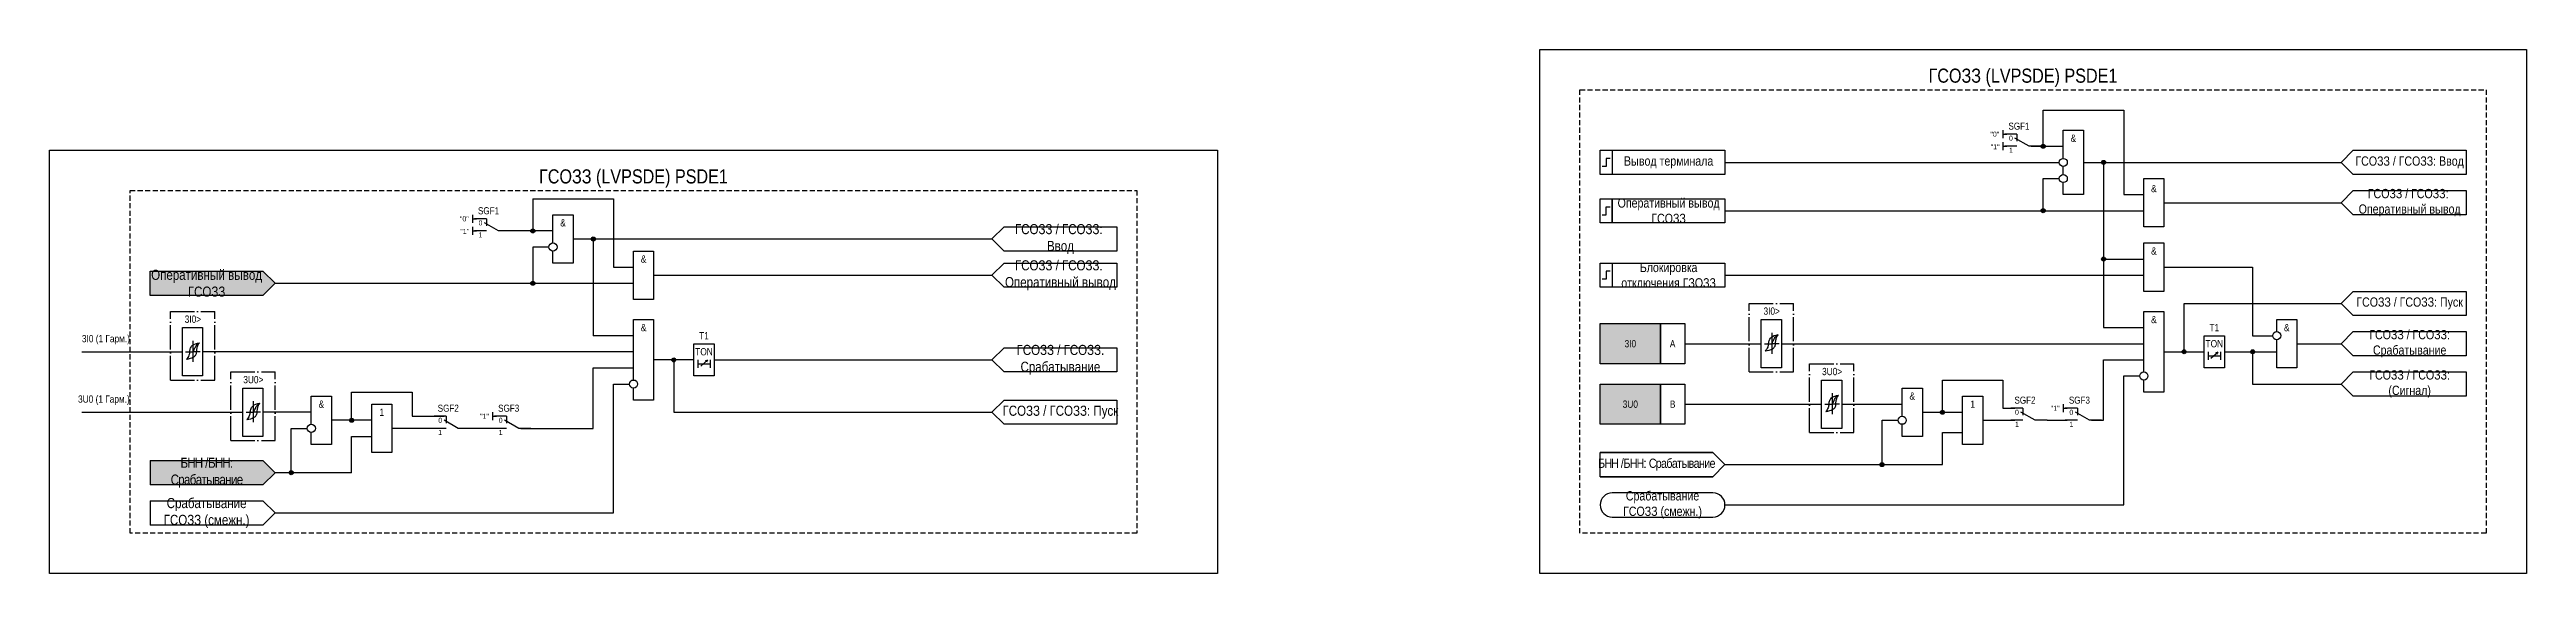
# Model space of a CAD drawing. Header units: millimetres. Extents: x -2185 to 320, y -18 to 149.
# Drawn here: x -2185 to -1570, y 0 to 130 of the extents above; entities that cross this region are included whole.
import ezdxf
from ezdxf.enums import TextEntityAlignment as Align

# ---------------------------------------------------------------- set-up
doc = ezdxf.new("R2010")
doc.units = ezdxf.units.MM
doc.linetypes.add('ACAD_ISO04W100', pattern=[30, 24, -3, 0, -3])
doc.linetypes.add('штриховая2', pattern=[0.375, 0.25, -0.125])
doc.layers.add('TEXT', color=7, linetype='Continuous', lineweight=25)
doc.layers.add('Основная', color=7, linetype='Continuous')
doc.styles.add('1.8_Gost_RD', font='ARIALN.TTF', dxfattribs={"height": 1.8})
doc.styles.add('2.5_Gost_RD', font='ARIALN.TTF', dxfattribs={"height": 2.5})
doc.styles.add('3.5_Gost_RD', font='ARIALN.TTF', dxfattribs={"height": 3.5})
doc.styles.add('Вывод', font='ARIALN.TTF', dxfattribs={"height": 2.5})
doc.styles.add('Компонент', font='ARIALN.TTF', dxfattribs={"height": 3.5})

# ---------------------------------------------------------------- blocks, each defined once
blk = doc.blocks.new('*U892')
at = {"layer": 'Основная', "linetype": 'ACAD_ISO04W100', "ltscale": 0.25}
for p, q in [((0, 0), (11, 0)), ((0, -17), (0, 0)), ((11, -17), (11, 0)), ((0, -17), (11, -17))]:
    blk.add_line(p, q, dxfattribs=at)
at = {"layer": 'Основная', "style": 'Компонент'}
blk.add_attdef('ОУ', text='', height=3.5, dxfattribs=at).set_placement((11, 0), align=Align.MIDDLE_CENTER)
blk = doc.blocks.new('*U958')
at = {"layer": 'Основная', "color": 0}
blk.add_line((0, 0), (7, 4), dxfattribs=at)
at = {"layer": 'Основная', "ltscale": 0.35}
blk.add_line((6, 6), (6, 2.5), dxfattribs=at)
blk = doc.blocks.new('*U985')
at = {"layer": 'Основная', "color": 0}
for p, q in [((-3, 6), (-9, 6)), ((-3, 0), (-9, 0)), ((9, 0), (3, 0))]:
    blk.add_line(p, q, dxfattribs=at)
at = {"layer": 'Основная', "ltscale": 0.25, "xscale": -1}
blk.add_blockref('*U958', (3, 0), dxfattribs=at)
at = {"layer": 'Основная'}
for tag, height, style, p in [('В1', 2.5, 'Вывод', (-14, 6)), ('В2', 2.5, 'Вывод', (-6, 4)), ('ОУ', 3.5, 'Компонент', (-2, 10)), ('В3', 2.5, 'Вывод', (-6, -2))]:
    blk.add_attdef(tag, text='', height=height, dxfattribs=dict(at, style=style)).set_placement(p, align=Align.MIDDLE_CENTER)
blk = doc.blocks.new('Точка')
at = {"ltscale": 100}
h = blk.add_hatch(color=256, dxfattribs=at)
h.dxf.hatch_style = 1
edge = h.paths.add_edge_path()
edge.add_arc((0, 0), 0.5, 0, 360)
blk.add_circle((0, 0), 0.5, dxfattribs=at)

msp = doc.modelspace()

# ---------------------------------------------------------------- hatches: boundary and pattern name
at = {"ltscale": 100, "true_color": 0x5496bb}
h = msp.add_hatch(color=153, dxfattribs=at)
h.dxf.hatch_style = 1
h.paths.add_polyline_path([(-2160, 75), (-2132, 75), (-2129, 72), (-2132, 69), (-2160, 69)])
at = {"ltscale": 100, "true_color": 0xf7941d}
h = msp.add_hatch(color=30, dxfattribs=at)
h.dxf.hatch_style = 1
h.paths.add_polyline_path([(-1800, 62), (-1785, 62), (-1785, 52), (-1800, 52)])
h = msp.add_hatch(color=30, dxfattribs=at)
h.dxf.hatch_style = 1
h.paths.add_polyline_path([(-1800, 47), (-1785, 47), (-1785, 37), (-1800, 37)])
at = {"ltscale": 100, "true_color": 0x5496bb}
h = msp.add_hatch(color=153, dxfattribs=at)
h.dxf.hatch_style = 1
h.paths.add_polyline_path([(-2160, 28), (-2132, 28), (-2129, 25), (-2132, 22), (-2160, 22)])

# ---------------------------------------------------------------- linework, layer by layer
at = {"ltscale": 100}
for p, q in [((-1700, 110), (-1700, 108)), ((-1700, 109), (-1699, 109)), ((-1700, 107), (-1700, 105)), ((-1700, 106), (-1699, 106)), ((-2080, 89), (-2080, 87)), ((-2080, 88), (-2079, 88)), ((-2080, 86), (-2080, 84)), ((-2080, 85), (-2079, 85)), ((-2060, 85), (-2073, 85)), ((-2050, 83), (-2050, 59)), ((-1948, 86), (-1951, 83)), ((-1951, 83), (-1948, 80)), ((-1948, 86), (-1920, 86)), ((-1920, 80), (-1948, 80)), ((-1920, 86), (-1920, 80)), ((-2160, 75), (-2132, 75)), ((-2132, 75), (-2129, 72)), ((-2035, 74), (-1951, 74)), ((-1948, 77), (-1951, 74)), ((-1951, 74), (-1948, 71)), ((-1948, 77), (-1920, 77)), ((-1920, 77), (-1920, 71)), ((-2132, 69), (-2160, 69)), ((-2129, 72), (-2132, 69)), ((-2129, 72), (-2040, 72)), ((-1920, 71), (-1948, 71)), ((-2152, 59.5), (-2152, 61)), ((-2152, 61), (-2147, 61)), ((-2152, 52), (-2152, 60)), ((-2147, 61), (-2147, 55)), ((-2040, 59), (-2050, 59)), ((-1948, 56), (-1951, 53)), ((-1948, 56), (-1920, 56)), ((-1920, 56), (-1920, 50)), ((-2177, 55), (-2152, 55)), ((-2152, 49), (-2152, 52)), ((-2147, 55), (-2147, 49)), ((-2040, 55), (-2147, 55)), ((-2050, 51), (-2040, 51)), ((-2050, 36), (-2050, 51)), ((-2025, 53), (-2035, 53)), ((-2030, 53), (-2030, 40)), ((-2020, 53), (-1951, 53)), ((-1951, 53), (-1948, 50)), ((-1920, 50), (-1948, 50)), ((-2147, 49), (-2152, 49)), ((-2137, 44.5), (-2137, 46)), ((-2137, 46), (-2132, 46)), ((-2137, 37), (-2137, 45)), ((-2132, 46), (-2132, 40)), ((-2110, 38), (-2110, 45)), ((-2110, 45), (-2095, 45)), ((-2095, 45), (-2095, 39)), ((-2045, 15), (-2045, 47)), ((-2045, 47), (-2041, 47)), ((-2177, 40), (-2137, 40)), ((-2137, 34), (-2137, 37)), ((-2132, 40), (-2132, 34)), ((-2120, 40), (-2132, 40)), ((-2105, 38), (-2115, 38)), ((-2095, 39), (-2087, 39)), ((-2075, 40), (-2075, 38)), ((-2075, 39), (-2074, 39)), ((-2030, 40), (-1951, 40)), ((-1948, 43), (-1951, 40)), ((-1951, 40), (-1948, 37)), ((-1948, 43), (-1920, 43)), ((-1920, 37), (-1948, 37)), ((-1920, 43), (-1920, 37)), ((-1685, 42), (-1685, 40)), ((-1685, 41), (-1684, 41)), ((-2132, 34), (-2137, 34)), ((-2125, 36), (-2121, 36)), ((-2125, 25), (-2125, 36)), ((-2110, 25), (-2110, 34)), ((-2110, 34), (-2105, 34)), ((-2087, 36), (-2100, 36)), ((-2072, 36), (-2083, 36)), ((-2068, 36), (-2050, 36)), ((-2160, 28), (-2132, 28)), ((-2160, 28), (-2160, 22)), ((-2132, 28), (-2129, 25)), ((-2129, 25), (-2132, 22)), ((-2132, 22), (-2160, 22)), ((-2160, 18), (-2132, 18)), ((-2160, 18), (-2160, 12)), ((-2132, 18), (-2129, 15)), ((-2129, 15), (-2132, 12)), ((-2129, 15), (-2045, 15)), ((-2132, 12), (-2160, 12))]:
    msp.add_line(p, q, dxfattribs=at)
at = {"color": 30, "ltscale": 100}
for p, q in [((-2065, 93), (-2045, 93)), ((-2065, 93), (-2065, 85)), ((-2045, 93), (-2045, 76)), ((-2061, 81), (-2065, 81)), ((-2065, 81), (-2065, 72)), ((-2060, 83), (-2060, 84)), ((-2060, 82), (-2060, 83)), ((-2055, 83), (-1951, 83)), ((-2045, 76), (-2040, 76))]:
    msp.add_line(p, q, dxfattribs=at)
for p, q in [((-2149.4, 57.72), (-2149.4, 52.52)), ((-1757.4, 59.72), (-1757.4, 54.52)), ((-1742.4, 44.72), (-1742.4, 39.52)), ((-2134.4, 42.72), (-2134.4, 37.52))]:
    msp.add_line(p, q)
at = {"color": 7, "ltscale": 100}
for p, q in [((-1759.21, 57), (-1757.4, 57)), ((-1755.58, 57), (-1757.4, 57)), ((-2151.21, 55), (-2149.4, 55)), ((-2147.58, 55), (-2149.4, 55)), ((-2023.33, 51.41), (-2021.66, 52.9)), ((-2021.66, 52.9), (-2022.18, 52.68)), ((-2021.66, 52.9), (-2021.92, 52.43)), ((-1648.33, 53.41), (-1646.66, 54.9)), ((-1646.66, 54.9), (-1647.18, 54.68)), ((-1646.66, 54.9), (-1646.92, 54.43)), ((-2136.21, 40), (-2134.4, 40)), ((-2132.58, 40), (-2134.4, 40)), ((-1744.21, 42), (-1742.4, 42)), ((-1740.58, 42), (-1742.4, 42))]:
    msp.add_line(p, q, dxfattribs=at)
at = {"ltscale": 100}
for points in [[(-1815, 130), (-1570, 130), (-1570, 0), (-1815, 0)], [(-2185, 105), (-1895, 105), (-1895, 0), (-2185, 0)], [(-1800, 105), (-1797, 105), (-1797, 99), (-1800, 99)], [(-1800, 105), (-1769, 105), (-1769, 99), (-1800, 99)], [(-1585, 105), (-1585, 99), (-1613, 99), (-1616, 102), (-1613, 105)], [(-1800, 93), (-1797, 93), (-1797, 87), (-1800, 87)], [(-1797, 93), (-1769, 93), (-1769, 87), (-1797, 87)], [(-1665, 98), (-1660, 98), (-1660, 86), (-1665, 86)], [(-1585, 95), (-1585, 89), (-1613, 89), (-1616, 92), (-1613, 95)], [(-2040, 80), (-2035, 80), (-2035, 68), (-2040, 68)], [(-1665, 82), (-1660, 82), (-1660, 70), (-1665, 70)], [(-1800, 77), (-1797, 77), (-1797, 71), (-1800, 71)], [(-1800, 77), (-1769, 77), (-1769, 71), (-1800, 71)], [(-1613, 70), (-1585, 70), (-1585, 64), (-1613, 64), (-1616, 67)], [(-1800, 62), (-1785, 62), (-1785, 52), (-1800, 52)], [(-1785, 62), (-1779, 62), (-1779, 52), (-1785, 52)], [(-1760, 63), (-1755, 63), (-1755, 51), (-1760, 51)], [(-2025, 57), (-2020, 57), (-2020, 49), (-2025, 49)], [(-1650, 59), (-1645, 59), (-1645, 51), (-1650, 51)], [(-1613, 60), (-1585, 60), (-1585, 54), (-1613, 54), (-1616, 57)], [(-1613, 50), (-1585, 50), (-1585, 44), (-1613, 44), (-1616, 47)], [(-1800, 47), (-1785, 47), (-1785, 37), (-1800, 37)], [(-1785, 47), (-1779, 47), (-1779, 37), (-1785, 37)], [(-1745, 48), (-1740, 48), (-1740, 36), (-1745, 36)], [(-1710, 44), (-1705, 44), (-1705, 32), (-1710, 32)], [(-2105, 42), (-2100, 42), (-2100, 30), (-2105, 30)]]:
    msp.add_lwpolyline(points, close=True, dxfattribs=at)
at = {"linetype": 'штриховая2', "ltscale": 5}
for points in [[(-1805, 120), (-1580, 120), (-1580, 10), (-1805, 10)], [(-2165, 95), (-1915, 95), (-1915, 10), (-2165, 10)]]:
    msp.add_lwpolyline(points, close=True, dxfattribs=at)
at = {"ltscale": 100}
for points in [[(-1693, 106), (-1690, 106), (-1690, 115), (-1670, 115), (-1670, 94), (-1665, 94)], [(-1693, 106), (-1685, 106)], [(-1685, 103), (-1685, 110), (-1680, 110), (-1680, 94), (-1685, 94), (-1685, 97)], [(-1769, 102), (-1686, 102)], [(-1685, 99), (-1685, 101)], [(-1680, 102), (-1616, 102)], [(-1680, 102), (-1675, 102), (-1675, 78), (-1665, 78)], [(-1680, 102), (-1675, 102), (-1675, 61), (-1665, 61)], [(-1768, 90), (-1690, 90), (-1690, 98), (-1686, 98)], [(-1769, 90), (-1665, 90)], [(-1660, 92), (-1616, 92)], [(-2160, 75), (-2132, 75), (-2129, 72), (-2132, 69), (-2160, 69), (-2160, 75)], [(-1769, 74), (-1665, 74)], [(-1660, 76), (-1638, 76), (-1638, 59), (-1633, 59)], [(-2040, 48), (-2040, 63), (-2035, 63), (-2035, 43), (-2040, 43), (-2040, 46)], [(-1665, 50), (-1665, 65), (-1660, 65), (-1660, 45), (-1665, 45), (-1665, 48)], [(-1660, 55), (-1655, 55), (-1655, 67), (-1616, 67)], [(-1632, 60), (-1632, 63), (-1627, 63), (-1627, 51), (-1632, 51), (-1632, 58)], [(-1779, 57), (-1760, 57)], [(-1755, 57), (-1665, 57)], [(-1627, 57), (-1616, 57)], [(-2024, 53), (-2024, 51)], [(-2024, 52), (-2021, 52)], [(-2021, 53), (-2021, 51)], [(-1678, 38), (-1675, 38), (-1675, 53), (-1665, 53)], [(-1660, 55), (-1650, 55)], [(-1649, 55), (-1649, 53)], [(-1649, 54), (-1646, 54)], [(-1646, 55), (-1646, 53)], [(-1645, 55), (-1632, 55)], [(-1645, 55), (-1638, 55), (-1638, 47), (-1616, 47)], [(-2120, 37), (-2120, 44), (-2115, 44), (-2115, 32), (-2120, 32), (-2120, 35)], [(-1769, 17), (-1670, 17), (-1670, 49), (-1666, 49)], [(-1725, 39), (-1725, 46), (-1720, 46), (-1720, 34), (-1725, 34), (-1725, 37)], [(-1720, 40), (-1715, 40), (-1715, 48), (-1700, 48), (-1700, 41), (-1697, 41)], [(-1779, 42), (-1745, 42)], [(-1769, 27), (-1730, 27), (-1730, 38), (-1726, 38)], [(-1740, 42), (-1725, 42)], [(-1720, 40), (-1710, 40)], [(-1705, 38), (-1697, 38)], [(-1689, 38), (-1684, 38)], [(-1769, 27), (-1715, 27), (-1715, 35), (-1710, 35)]]:
    msp.add_lwpolyline(points, dxfattribs=at)
at = {"lineweight": 30, "ltscale": 100}
for points in [[(-1797.5, 103), (-1798.5, 103), (-1798.5, 101), (-1799.5, 101)], [(-1799.5, 89), (-1798.5, 89), (-1798.5, 91), (-1797.5, 91)], [(-1797.5, 75), (-1798.5, 75), (-1798.5, 73), (-1799.5, 73)]]:
    msp.add_lwpolyline(points, dxfattribs=at)
at = {"color": 30, "ltscale": 100}
msp.add_lwpolyline([(-2060, 82), (-2060, 89), (-2055, 89), (-2055, 77), (-2060, 77), (-2060, 80)], dxfattribs=at)
at = {"ltscale": 100}
msp.add_lwpolyline([(-1797, 14), (-1772, 14, 1), (-1772, 20), (-1797, 20, 1)], format="xyb", close=True, dxfattribs=at)
for centre in [(-1685, 102), (-1685, 98)]:
    msp.add_circle(centre, 1)
at = {"color": 30}
msp.add_circle((-2060, 81), 1, dxfattribs=at)
at = {"ltscale": 100}
for centre in [(-1632, 59), (-1665, 49), (-2040, 47), (-2120, 36), (-1725, 38)]:
    msp.add_circle(centre, 1, dxfattribs=at)
for points in [[(-2150.2, 54.92), (-2150.05, 55.71), (-2149.56, 56.54), (-2147.8, 57.26)], [(-2149.4, 55), (-2149, 55.72), (-2148.53, 56.6), (-2147.8, 57.26)], [(-2148.52, 54.92), (-2148.4, 55.71), (-2148.19, 56.54), (-2147.8, 57.26)], [(-1758.2, 56.92), (-1758.4, 56.13), (-1759, 55.12)], [(-1756.52, 56.92), (-1756.75, 56.13), (-1757.24, 55.67), (-1759, 55.12)], [(-1758.2, 56.92), (-1758.05, 57.71), (-1757.56, 58.54), (-1755.8, 59.26)], [(-1757.4, 57), (-1757, 57.72), (-1756.53, 58.6), (-1755.8, 59.26)], [(-1756.52, 56.92), (-1756.4, 57.71), (-1756.19, 58.54), (-1755.8, 59.26)], [(-2150.2, 54.92), (-2150.4, 54.13), (-2151, 53.12)], [(-2148.52, 54.92), (-2148.75, 54.13), (-2149.24, 53.67), (-2151, 53.12)], [(-1743.2, 41.92), (-1743.05, 42.71), (-1742.56, 43.54), (-1740.8, 44.26)], [(-1742.4, 42), (-1742, 42.72), (-1741.53, 43.6), (-1740.8, 44.26)], [(-1741.52, 41.92), (-1741.4, 42.71), (-1741.19, 43.54), (-1740.8, 44.26)], [(-2135.2, 39.92), (-2135.4, 39.13), (-2136, 38.12)], [(-2133.52, 39.92), (-2133.75, 39.13), (-2134.24, 38.67), (-2136, 38.12)], [(-2135.2, 39.92), (-2135.05, 40.71), (-2134.56, 41.54), (-2132.8, 42.26)], [(-2134.4, 40), (-2134, 40.72), (-2133.53, 41.6), (-2132.8, 42.26)], [(-2133.52, 39.92), (-2133.4, 40.71), (-2133.19, 41.54), (-2132.8, 42.26)], [(-1743.2, 41.92), (-1743.4, 41.13), (-1744, 40.12)], [(-1741.52, 41.92), (-1741.75, 41.13), (-1742.24, 40.67), (-1744, 40.12)]]:
    msp.add_spline(points, degree=3)
at = {"layer": 'TEXT', "ltscale": 100}
msp.add_lwpolyline([(-1800, 24), (-1772, 24), (-1769, 27), (-1772, 30), (-1800, 30), (-1772, 30), (-1769, 27), (-1772, 24), (-1800, 24), (-1800, 30)], dxfattribs=at)
at = {"layer": 'Основная', "color": 0}
msp.add_line((-2110, 25), (-2129, 25), dxfattribs=at)

# ---------------------------------------------------------------- block references
at = {"ltscale": 100}
for p in [(-1690, 106), (-1675, 102), (-1690, 90), (-2065, 85), (-2050, 83), (-1675, 78), (-2065, 72), (-1655, 55), (-1638, 55), (-2030, 53), (-2110, 38), (-1715, 40), (-2125, 25), (-1730, 27)]:
    msp.add_blockref('Точка', p, dxfattribs=at)
at = {"layer": 'Основная', "ltscale": 0.25, "xscale": 0.5, "yscale": 0.5, "zscale": 0.5}
for p, values in [((-1695, 106), {'ОУ': 'SGF1', 'В1': '"0"', 'В2': '0', 'В3': '1'}), ((-2075, 85), {'ОУ': 'SGF1', 'В1': '"0"', 'В2': '0', 'В3': '1'}), ((-1680, 38), {'ОУ': 'SGF3', 'В1': '"1"', 'В2': '0', 'В3': '1'}), ((-2070, 36), {'ОУ': 'SGF3', 'В1': '"1"', 'В2': '0', 'В3': '1'})]:
    msp.add_blockref('*U985', p, dxfattribs=at).add_auto_attribs(values)
at = {"layer": 'Основная', "ltscale": 0.25}
for p in [(-2155, 65), (-1763, 67), (-2140, 50), (-1748, 52)]:
    msp.add_blockref('*U892', p, dxfattribs=at)
ref = msp.add_blockref('*U985', (-1693.51, 38), dxfattribs=dict(at, xscale=0.5, yscale=0.5, zscale=0.5))
ref.add_attrib('ОУ', 'SGF2', dxfattribs={"height": 1.75, "style": 'Компонент'}).set_placement((-1694.51, 43), align=Align.MIDDLE_CENTER)
ref.add_attrib('В2', '0', dxfattribs={"height": 1.25, "style": 'Вывод'}).set_placement((-1696.51, 40), align=Align.MIDDLE_CENTER)
ref.add_attrib('В3', '1', dxfattribs={"height": 1.25, "style": 'Вывод'}).set_placement((-1696.51, 37), align=Align.MIDDLE_CENTER)
ref = msp.add_blockref('*U985', (-2085, 36), dxfattribs=dict(at, xscale=0.5, yscale=0.5, zscale=0.5))
ref.add_attrib('ОУ', 'SGF2', dxfattribs={"height": 1.75, "style": 'Компонент'}).set_placement((-2086, 41), align=Align.MIDDLE_CENTER)
ref.add_attrib('В2', '0', dxfattribs={"height": 1.25, "style": 'Вывод'}).set_placement((-2088, 38), align=Align.MIDDLE_CENTER)
ref.add_attrib('В3', '1', dxfattribs={"height": 1.25, "style": 'Вывод'}).set_placement((-2088, 35), align=Align.MIDDLE_CENTER)

# ---------------------------------------------------------------- texts
at = {"color": 30, "ltscale": 100, "attachment_point": 5}
for s, insert, char_height, width, style in [('ГСОЗЗ (LVPSDE) {\\C6;PSDE1}', (-1695, 123), 3.5, 250, '3.5_Gost_RD'), ('ГСОЗЗ (LVPSDE) {\\C6;PSDE1}', (-2040, 98), 3.5, 250, '3.5_Gost_RD'), ('&', (-2057.5, 87), 1.8, 5, '2.5_Gost_RD')]:
    msp.add_mtext(s, dxfattribs=dict(at, insert=insert, char_height=char_height, width=width, style=style))
at = {"ltscale": 100, "char_height": 1.25, "attachment_point": 1, "style": '3.5_Gost_RD'}
for insert in [(-1703, 106.5), (-2083, 85.5)]:
    msp.add_mtext_dynamic_manual_height_columns('"1"', width=2, gutter_width=17.5, heights=[0], dxfattribs=dict(at, insert=insert))
at = {"ltscale": 100, "attachment_point": 5}
for s, insert, char_height, width, style in [('&', (-1682.5, 108), 1.8, 5, '2.5_Gost_RD'), ('ГСОЗЗ / ГСОЗЗ: Ввод', (-1599, 102), 2.3, 28, '2.5_Gost_RD'), ('&', (-1662.5, 95.5), 1.8, 5, '2.5_Gost_RD'), ('ГСОЗЗ / ГСОЗЗ:  Оперативный вывод', (-1599, 92), 2.3, 28, '2.5_Gost_RD'), ('ГСОЗЗ / ГСОЗЗ:  Ввод', (-1934, 83), 2.5, 28, '2.5_Gost_RD'), ('&', (-1662.5, 80), 1.8, 5, '2.5_Gost_RD'), ('&', (-2037.5, 78), 1.8, 5, '2.5_Gost_RD'), ('ГСОЗЗ / ГСОЗЗ:  Оперативный вывод', (-1934, 74), 2.5, 30.44, '2.5_Gost_RD'), ('ГСОЗЗ / ГСОЗЗ: Пуск', (-1599, 67), 2.3, 28, '2.5_Gost_RD'), ('&', (-2037.5, 61), 1.8, 5, '2.5_Gost_RD'), ('&', (-1662.5, 63), 1.8, 5, '2.5_Gost_RD'), ('T1', (-1647.5, 61), 1.8, 5, '2.5_Gost_RD'), ('&', (-1629.5, 61), 1.8, 5, '2.5_Gost_RD'), ('3I0 (1 Гарм.)', (-2171, 58), 1.8, 12, '1.8_Gost_RD'), ('TON', (-2022.5, 55), 1.8, 5, '2.5_Gost_RD'), ('T1', (-2022.5, 59), 1.8, 5, '2.5_Gost_RD'), ('ГСОЗЗ / ГСОЗЗ: Срабатывание', (-1934, 53), 2.5, 28, '2.5_Gost_RD'), ('3I0', (-1792.5, 57), 1.8, 15, '1.8_Gost_RD'), ('А', (-1782, 57), 1.8, 6, '1.8_Gost_RD'), ('TON', (-1647.5, 57), 1.8, 5, '2.5_Gost_RD'), ('ГСОЗЗ / ГСОЗЗ: Срабатывание', (-1599, 57), 2.3, 28, '2.5_Gost_RD'), ('ГСОЗЗ / ГСОЗЗ: (Сигнал)', (-1599, 47), 2.3, 28, '2.5_Gost_RD'), ('3U0 (1 Гарм.)', (-2171.5, 43), 1.8, 13, '1.8_Gost_RD'), ('&', (-1722.5, 44), 1.8, 5, '2.5_Gost_RD'), ('&', (-2117.5, 42), 1.8, 5, '2.5_Gost_RD'), ('1', (-2102.5, 40), 1.8, 5, '2.5_Gost_RD'), ('ГСОЗЗ / ГСОЗЗ: Пуск', (-1934, 40), 2.5, 28, '2.5_Gost_RD'), ('3U0', (-1792.5, 42), 1.8, 15, '1.8_Gost_RD'), ('В', (-1782, 42), 1.8, 6, '1.8_Gost_RD'), ('1', (-1707.5, 42), 1.8, 5, '2.5_Gost_RD'), ('{\\T0.9;БНН /БНН: Срабатывание}', (-2146, 25), 2.5, 28, '2.5_Gost_RD'), ('Срабатывание ГСОЗЗ (смежн.)', (-2146, 15), 2.5, 28, '2.5_Gost_RD'), ('Срабатывание ^JГСОЗЗ (смежн.)', (-1784.5, 17), 2.3, 31, '2.5_Gost_RD')]:
    msp.add_mtext(s, dxfattribs=dict(at, insert=insert, char_height=char_height, width=width, style=style))
at = {"color": 0, "ltscale": 100, "width": 28, "attachment_point": 5, "style": '2.5_Gost_RD'}
for s, insert, char_height in [('{\\C256;Оперативный вывод ГСОЗЗ}', (-2146, 72), 2.5), ('{\\C256;Блокировка отключения ГЗОЗЗ}', (-1783, 74), 2.3)]:
    msp.add_mtext(s, dxfattribs=dict(at, insert=insert, char_height=char_height))
at = {"color": 7, "ltscale": 100, "char_height": 1.8, "attachment_point": 1, "style": '1.8_Gost_RD'}
for s, insert in [('\\pi3.56371;3I0>', (-2155, 64)), ('\\pi3.56371;3I0>', (-1763, 66)), ('\\pi3.10634;3U0>', (-1748, 51)), ('\\pi3.10634;3U0>', (-2140, 49))]:
    msp.add_mtext_dynamic_manual_height_columns(s, width=11, gutter_width=17.5, heights=[0], dxfattribs=dict(at, insert=insert))
at = {"layer": 'TEXT', "color": 0, "ltscale": 100, "char_height": 2.3, "width": 28, "attachment_point": 5, "style": '2.5_Gost_RD'}
for s, insert in [('{\\C256;Вывод терминала}', (-1783, 102)), ('{\\C256;Оперативный вывод ГСОЗЗ}', (-1783, 90))]:
    msp.add_mtext(s, dxfattribs=dict(at, insert=insert))
at = {"layer": 'TEXT', "ltscale": 100, "insert": (-1786, 27), "char_height": 2.3, "width": 28, "attachment_point": 5, "style": '2.5_Gost_RD'}
msp.add_mtext('{\\T0.9;БНН /БНН: Срабатывание}', dxfattribs=at)

doc.saveas('drawing.dxf')
